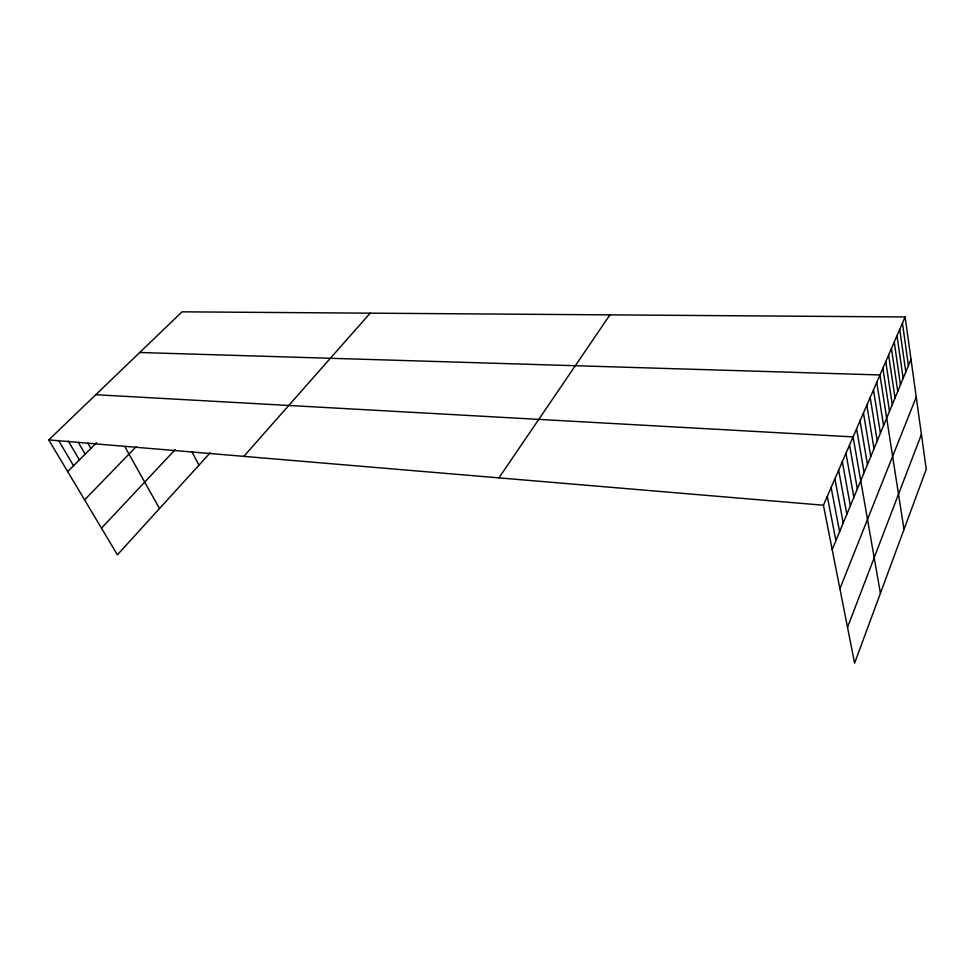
<?xml version="1.0" encoding="UTF-8"?>
<svg xmlns="http://www.w3.org/2000/svg" width="975" height="975" viewBox="0 0 975 975"><rect width="100%" height="100%" fill="white"/><g stroke="black" fill="none" stroke-linecap="round" stroke-linejoin="round"><path stroke-width="1.46" d="M847.531 627.315L921.412 434.362M839.914 588.742L916.232 397.044M832.187 549.607L911.016 359.385M905.129 316.96L926.25 469.255L854.6 663.171L823.436 505.233L905.129 316.96L182.057 311.829L48.75 439.92L117.402 554.812L210.234 452.79M498.944 477.872L609.948 314.864M243.823 456.373L370.183 313.158M101.485 528.17L175.305 449.499M84.581 499.883L136.122 446.733M67.665 471.571L96.562 442.747M139.73 352.499L879.962 374.961L903.996 529.486M95.794 394.717L853.088 436.898L880.413 593.312M48.75 439.92L823.436 505.233M58.561 440.42L73.539 465.709M68.238 440.956L79.365 459.883M78.256 442.309L85.142 454.118M87.847 443.162L90.87 448.415M125.129 447.135L159.498 508.56M192.112 452.168L198.961 465.185M827.312 496.299L835.916 540.613M831.127 487.488L839.597 531.741M834.905 478.786L843.229 522.966M838.634 470.194L846.824 514.3M842.315 461.711L850.358 505.757M845.947 453.338L853.868 497.299M849.542 445.063L857.33 488.95M856.586 428.817L864.118 472.558M860.047 420.847L867.457 464.502M863.472 412.973L870.748 456.544M866.848 405.186L874.014 448.683M870.188 397.495L877.232 440.907M873.478 389.89L880.413 433.229M876.744 382.383L883.569 425.636M882.875 368.245L889.493 411.328M885.763 361.591L892.283 404.601M888.615 355.022L895.038 397.934M891.443 348.502L897.768 391.353M894.233 342.067L900.473 384.82M897 335.692L903.155 378.373M899.742 329.379L905.799 371.975M902.448 323.139L908.42 365.649"/></g></svg>
